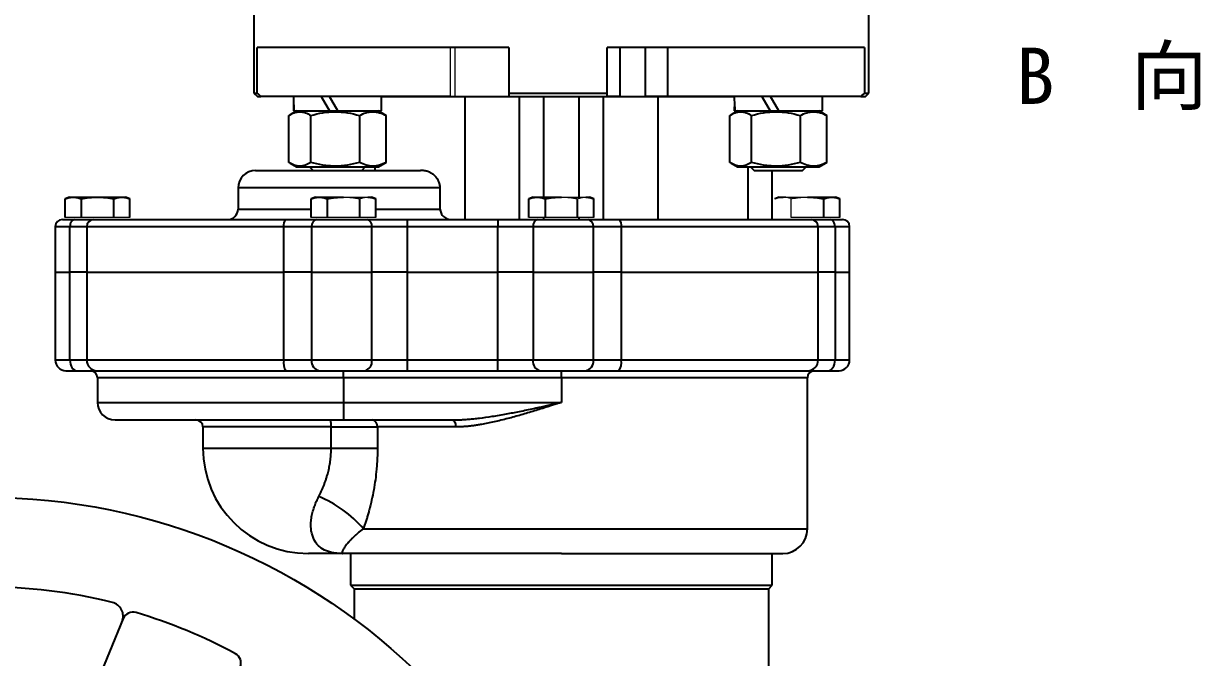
# Model space of a CAD drawing. Header units: millimetres. Extents: x 2136 to 4572, y 748 to 2471.
# Drawn here: x 3629.2 to 3964.1, y 1881.9 to 2062.3 of the extents above; entities that cross this region are included whole.
import ezdxf

# ---------------------------------------------------------------- set-up
doc = ezdxf.new("R2010")
doc.units = ezdxf.units.MM
doc.layers.add('AM_5', color=3, linetype='Continuous', lineweight=25)
doc.layers.add('文字', color=7, linetype='Continuous', lineweight=13)
doc.styles.add('SLDTEXTSTYLE1', font='txt.shx', dxfattribs={"width": 0.7, "bigfont": 'gbcbig.shx'})
doc.styles.add('STYLE1', font='txt.shx', dxfattribs={"width": 0.8, "height": 3, "bigfont": 'hzdx.shx'})
doc.dimstyles.new('SLDDIMSTYLE12$3', dxfattribs={"dimtxt": 12, "dimasz": 10, "dimexe": 0, "dimexo": 0.0625, "dimgap": 0.875, "dimtad": 1, "dimdec": 1, "dimlfac": 1.8, "dimrnd": 1e-09, "dimzin": 12, "dimdsep": 46, "dimtxsty": 'SLDTEXTSTYLE1', "dimcen": 0.09, "dimdle": 8.16, "dimclrd": 3, "dimclre": 3, "dimadec": 0, "dimazin": 3, "dimtfac": 1, "dimtdec": 1, "dimtofl": 0, "dimtmove": 0, "dimatfit": 3, "dimfxl": 0, "dimfrac": 2, "dimtolj": 1, "dimlwd": 5, "dimlwe": 5, "dimarcsym": 0})

# ---------------------------------------------------------------- blocks, each defined once
blk = doc.blocks.new('*D53')
at = {"layer": 'AM_5', "color": 3, "linetype": 'Continuous', "lineweight": 5, "transparency": 16777216}
blk.add_line((3433.42, 1890.01), (3469.19, 1863.11), dxfattribs=at)
at = {"layer": 'AM_5', "color": 3, "lineweight": 5, "transparency": 16777216}
for p, q in [((3618.14, 1751), (3618.32, 1751)), ((3618.23, 1750.91), (3618.23, 1751.09))]:
    blk.add_line(p, q, dxfattribs=at)
at = {"layer": 'AM_5', "color": 3, "transparency": 16777216}
blk.add_solid([(3470.19, 1864.44), (3468.18, 1861.78), (3477.18, 1857.1)], dxfattribs=at)
at = {"layer": 'Defpoints', "color": 0, "transparency": 16777216}
for p in [(3477.18, 1857.1), (3759.28, 1644.9)]:
    blk.add_point(p, dxfattribs=at)
at = {"layer": 'AM_5', "color": 0, "transparency": 16777216, "insert": (3450.56, 1885.72), "char_height": 12, "attachment_point": 5, "rotation": 323.049, "style": 'SLDTEXTSTYLE1'}
blk.add_mtext('\\A1;∅353', dxfattribs=at)

msp = doc.modelspace()

# ---------------------------------------------------------------- linework, layer by layer
at = {"color": 7, "linetype": 'Continuous', "lineweight": 25}
for p, q in [((3694.728, 2069.497), (3694.728, 2042.497)), ((3869.728, 2042.497), (3869.728, 2069.497)), ((3695.699, 2042.497), (3695.699, 2055.497)), ((3767.228, 2055.497), (3695.699, 2055.497)), ((3767.228, 2055.497), (3767.228, 2042.497)), ((3795.228, 2042.497), (3795.228, 2055.497)), ((3868.432, 2055.497), (3795.228, 2055.497)), ((3798.806, 2055.497), (3798.806, 2041.497)), ((3806.108, 2041.497), (3806.108, 2055.497)), ((3812.476, 2041.497), (3812.476, 2055.497)), ((3868.432, 2055.497), (3868.432, 2042.497)), ((3694.728, 2042.497), (3695.728, 2041.497)), ((3694.728, 2042.497), (3695.699, 2042.497)), ((3695.728, 2041.497), (3696.71, 2041.497)), ((3750.557, 2041.497), (3696.71, 2041.497)), ((3731.059, 2041.497), (3705.959, 2041.497)), ((3713.829, 2041.497), (3716.196, 2037.397)), ((3718.621, 2037.397), (3716.254, 2041.497)), ((3731.059, 2037.397), (3731.059, 2041.497)), ((3754.732, 2041.497), (3754.732, 2006.497)), ((3767.228, 2042.497), (3767.228, 2041.497)), ((3767.228, 2042.497), (3795.228, 2042.497)), ((3767.228, 2041.497), (3795.228, 2041.497)), ((3770.228, 2041.497), (3770.228, 2006.497)), ((3777.228, 2012.897), (3777.228, 2041.497)), ((3787.228, 2041.497), (3787.228, 2012.897)), ((3794.228, 2006.497), (3794.228, 2041.497)), ((3795.228, 2041.497), (3795.228, 2042.497)), ((3798.806, 2041.497), (3795.228, 2041.497)), ((3798.806, 2041.497), (3806.108, 2041.497)), ((3812.476, 2041.497), (3806.108, 2041.497)), ((3809.723, 2006.497), (3809.723, 2041.497)), ((3867.417, 2041.497), (3812.476, 2041.497)), ((3856.496, 2041.497), (3831.396, 2041.497)), ((3839.267, 2041.497), (3841.634, 2037.397)), ((3844.059, 2037.397), (3841.692, 2041.497)), ((3856.496, 2037.397), (3856.496, 2041.497)), ((3867.417, 2041.497), (3868.728, 2041.497)), ((3868.432, 2042.497), (3869.728, 2042.497)), ((3868.728, 2041.497), (3869.728, 2042.497)), ((3704.675, 2022.785), (3704.675, 2036.109)), ((3706.884, 2037.397), (3705.052, 2036.339)), ((3705.959, 2037.397), (3706.184, 2037.397)), ((3706.184, 2037.397), (3731.059, 2037.397)), ((3710.909, 2022.785), (3710.909, 2036.109)), ((3724.743, 2036.109), (3724.743, 2022.785)), ((3731.965, 2036.339), (3730.134, 2037.397)), ((3732.343, 2036.109), (3731.946, 2036.306)), ((3732.343, 2022.785), (3732.343, 2036.109)), ((3830.112, 2022.785), (3830.112, 2036.109)), ((3832.321, 2037.397), (3830.49, 2036.339)), ((3831.396, 2037.397), (3831.622, 2037.397)), ((3831.622, 2037.397), (3856.496, 2037.397)), ((3836.347, 2022.785), (3836.347, 2036.109)), ((3850.181, 2036.109), (3850.181, 2022.785)), ((3857.403, 2036.339), (3855.571, 2037.397)), ((3857.78, 2036.109), (3857.384, 2036.306)), ((3857.78, 2022.785), (3857.78, 2036.109)), ((3731.946, 2022.58), (3732.343, 2022.785)), ((3857.384, 2022.58), (3857.78, 2022.785)), ((3705.055, 2022.553), (3706.884, 2021.497)), ((3706.884, 2021.497), (3718.509, 2021.497)), ((3710.591, 2021.497), (3711.591, 2020.497)), ((3711.591, 2020.497), (3718.509, 2020.497)), ((3718.509, 2021.497), (3730.134, 2021.497)), ((3718.509, 2020.497), (3725.426, 2020.497)), ((3725.426, 2020.497), (3726.426, 2021.497)), ((3729.228, 2020.497), (3729.228, 2021.497)), ((3730.134, 2021.497), (3731.962, 2022.553)), ((3830.493, 2022.553), (3832.321, 2021.497)), ((3832.321, 2021.497), (3843.946, 2021.497)), ((3835.228, 2021.497), (3835.228, 2006.497)), ((3836.029, 2021.497), (3837.029, 2020.497)), ((3837.029, 2020.497), (3843.946, 2020.497)), ((3842.228, 2006.497), (3842.228, 2020.497)), ((3843.946, 2021.497), (3855.571, 2021.497)), ((3843.946, 2020.497), (3850.864, 2020.497)), ((3850.864, 2020.497), (3851.864, 2021.497)), ((3855.571, 2021.497), (3857.4, 2022.553)), ((3642.228, 2012.897), (3640.99, 2012.447)), ((3642.228, 2012.897), (3643.299, 2012.897)), ((3643.299, 2012.897), (3650.228, 2012.897)), ((3650.228, 2012.897), (3657.156, 2012.897)), ((3657.156, 2012.897), (3658.228, 2012.897)), ((3659.465, 2012.447), (3658.228, 2012.897)), ((3690.228, 2015.497), (3690.228, 2009.497)), ((3747.723, 2015.497), (3690.228, 2015.497)), ((3712.228, 2012.897), (3710.99, 2012.447)), ((3712.228, 2012.897), (3713.299, 2012.897)), ((3713.299, 2012.897), (3720.228, 2012.897)), ((3727.156, 2012.897), (3728.228, 2012.897)), ((3729.465, 2012.447), (3728.228, 2012.897)), ((3747.723, 2009.497), (3747.723, 2015.497)), ((3774.228, 2012.897), (3772.99, 2012.447)), ((3774.228, 2012.897), (3775.299, 2012.897)), ((3775.299, 2012.897), (3782.228, 2012.897)), ((3789.156, 2012.897), (3790.228, 2012.897)), ((3791.465, 2012.447), (3790.228, 2012.897)), ((3844.228, 2012.897), (3842.99, 2012.447)), ((3844.228, 2012.897), (3845.299, 2012.897)), ((3852.228, 2012.897), (3859.156, 2012.897)), ((3859.156, 2012.897), (3860.228, 2012.897)), ((3861.465, 2012.447), (3860.228, 2012.897)), ((3640.99, 2007.097), (3640.99, 2012.447)), ((3645.609, 2012.447), (3645.609, 2007.097)), ((3654.846, 2007.097), (3654.846, 2012.447)), ((3659.465, 2007.097), (3659.465, 2012.447)), ((3690.228, 2009.497), (3710.99, 2009.497)), ((3710.99, 2007.097), (3710.99, 2012.447)), ((3715.609, 2012.447), (3715.609, 2007.097)), ((3724.846, 2007.097), (3724.846, 2012.447)), ((3729.465, 2007.097), (3729.465, 2012.447)), ((3729.465, 2009.497), (3747.723, 2009.497)), ((3772.99, 2007.097), (3772.99, 2012.447)), ((3777.609, 2012.447), (3777.609, 2007.097)), ((3786.846, 2007.097), (3786.846, 2012.447)), ((3791.465, 2007.097), (3791.465, 2012.447)), ((3856.846, 2007.097), (3856.846, 2012.447)), ((3861.465, 2007.097), (3861.465, 2012.447)), ((3738.366, 2006.497), (3764.089, 2006.497)), ((3738.366, 2006.497), (3738.366, 2004.497)), ((3764.089, 2006.497), (3764.089, 2004.497)), ((3777.228, 2006.497), (3777.228, 2007.097)), ((3787.228, 2007.097), (3787.228, 2006.497)), ((3638.228, 2004.497), (3638.228, 1991.497)), ((3638.228, 2004.497), (3642.383, 2004.497)), ((3642.383, 2004.497), (3647.186, 2004.497)), ((3642.383, 1991.497), (3642.383, 2004.497)), ((3647.186, 2004.497), (3703.201, 2004.497)), ((3647.186, 2004.497), (3647.186, 1991.497)), ((3703.201, 2004.497), (3711.147, 2004.497)), ((3703.201, 1991.497), (3703.201, 2004.497)), ((3711.147, 2004.497), (3728.289, 2004.497)), ((3711.147, 2004.497), (3711.147, 1991.497)), ((3728.289, 1991.497), (3728.289, 2004.497)), ((3728.289, 2004.497), (3738.366, 2004.497)), ((3738.366, 2004.497), (3738.366, 1991.497)), ((3738.366, 2004.497), (3764.089, 2004.497)), ((3764.089, 2004.497), (3774.166, 2004.497)), ((3764.089, 1991.497), (3764.089, 2004.497)), ((3774.166, 2004.497), (3791.309, 2004.497)), ((3774.166, 2004.497), (3774.166, 1991.497)), ((3791.309, 1991.497), (3791.309, 2004.497)), ((3791.309, 2004.497), (3799.254, 2004.497)), ((3799.254, 2004.497), (3799.254, 1991.497)), ((3799.254, 2004.497), (3855.269, 2004.497)), ((3855.269, 1991.497), (3855.269, 2004.497)), ((3855.269, 2004.497), (3860.072, 2004.497)), ((3860.072, 2004.497), (3860.072, 1991.497)), ((3860.072, 2004.497), (3864.228, 2004.497)), ((3864.228, 1991.497), (3864.228, 2004.497)), ((3638.228, 1991.497), (3638.228, 1966.497)), ((3638.228, 1991.497), (3642.383, 1991.497)), ((3647.186, 1991.497), (3642.383, 1991.497)), ((3642.383, 1966.497), (3642.383, 1991.497)), ((3647.186, 1991.497), (3703.201, 1991.497)), ((3647.186, 1991.497), (3647.186, 1966.497)), ((3711.147, 1991.497), (3703.201, 1991.497)), ((3703.201, 1966.497), (3703.201, 1991.497)), ((3711.147, 1991.497), (3728.289, 1991.497)), ((3711.147, 1991.497), (3711.147, 1966.497)), ((3738.366, 1991.497), (3728.289, 1991.497)), ((3728.289, 1966.497), (3728.289, 1991.497)), ((3738.366, 1991.497), (3764.089, 1991.497)), ((3738.366, 1991.497), (3738.366, 1966.497)), ((3774.166, 1991.497), (3764.089, 1991.497)), ((3764.089, 1966.497), (3764.089, 1991.497)), ((3774.166, 1991.497), (3791.309, 1991.497)), ((3774.166, 1991.497), (3774.166, 1966.497)), ((3799.254, 1991.497), (3791.309, 1991.497)), ((3791.309, 1966.497), (3791.309, 1991.497)), ((3799.254, 1991.497), (3855.269, 1991.497)), ((3799.254, 1991.497), (3799.254, 1966.497)), ((3860.072, 1991.497), (3855.269, 1991.497)), ((3855.269, 1966.497), (3855.269, 1991.497)), ((3860.072, 1991.497), (3864.228, 1991.497)), ((3860.072, 1991.497), (3860.072, 1966.497)), ((3864.228, 1966.497), (3864.228, 1991.497)), ((3642.383, 1966.497), (3638.228, 1966.497)), ((3647.186, 1966.497), (3642.383, 1966.497)), ((3703.201, 1966.497), (3647.186, 1966.497)), ((3711.147, 1966.497), (3703.201, 1966.497)), ((3728.289, 1966.497), (3711.147, 1966.497)), ((3738.366, 1966.497), (3728.289, 1966.497)), ((3738.366, 1966.497), (3738.366, 1963.497)), ((3764.089, 1966.497), (3738.366, 1966.497)), ((3764.089, 1963.497), (3764.089, 1966.497)), ((3774.166, 1966.497), (3764.089, 1966.497)), ((3791.309, 1966.497), (3774.166, 1966.497)), ((3799.254, 1966.497), (3791.309, 1966.497)), ((3855.269, 1966.497), (3799.254, 1966.497)), ((3860.072, 1966.497), (3855.269, 1966.497)), ((3864.228, 1966.497), (3860.072, 1966.497)), ((3650.108, 1963.497), (3703.882, 1963.497)), ((3720.228, 1961.497), (3720.228, 1963.497)), ((3738.366, 1963.497), (3764.089, 1963.497)), ((3782.228, 1961.497), (3782.228, 1963.497)), ((3798.573, 1963.497), (3852.348, 1963.497)), ((3650.228, 1961.497), (3650.228, 1954.497)), ((3720.228, 1961.497), (3650.228, 1961.497)), ((3782.228, 1961.497), (3720.228, 1961.497)), ((3720.228, 1961.497), (3720.228, 1954.497)), ((3782.228, 1961.497), (3782.228, 1954.497)), ((3852.228, 1961.497), (3782.228, 1961.497)), ((3852.228, 1918.497), (3852.228, 1961.497)), ((3650.228, 1954.497), (3720.228, 1954.497)), ((3720.228, 1954.497), (3782.228, 1954.497)), ((3720.228, 1954.497), (3720.228, 1949.497)), ((3720.228, 1949.497), (3751.26, 1949.497)), ((3680.228, 1947.497), (3680.228, 1941.497)), ((3716.701, 1947.497), (3680.228, 1947.497)), ((3716.701, 1947.497), (3729.891, 1947.497)), ((3716.701, 1941.497), (3716.701, 1947.497)), ((3729.891, 1947.497), (3729.891, 1941.497)), ((3752.12, 1947.497), (3729.891, 1947.497)), ((3680.228, 1941.497), (3716.701, 1941.497)), ((3716.701, 1941.497), (3729.891, 1941.497)), ((3725.869, 1918.497), (3852.228, 1918.497)), ((3722.228, 1911.497), (3722.228, 1902.497)), ((3842.228, 1902.497), (3842.228, 1911.497)), ((3722.228, 1902.497), (3723.228, 1901.497)), ((3722.228, 1902.497), (3842.228, 1902.497)), ((3841.228, 1901.497), (3842.228, 1902.497)), ((3723.228, 1901.497), (3723.228, 1892.868)), ((3723.228, 1901.497), (3841.228, 1901.497)), ((3841.228, 1600.497), (3841.228, 1901.497)), ((3657.559, 1892.987), (3633.413, 1834.695))]:
    msp.add_line(p, q, dxfattribs=at)
at = {"color": 144, "linetype": 'Continuous', "lineweight": 18}
for p, q in [((3750.557, 2055.497), (3750.557, 2041.497)), ((3751.979, 2041.497), (3751.979, 2055.497)), ((3767.228, 2041.497), (3754.732, 2041.497)), ((3806.108, 2041.497), (3798.806, 2041.497)), ((3847.609, 2007.097), (3847.609, 2012.447)), ((3645.609, 2007.097), (3640.99, 2007.097)), ((3654.846, 2007.097), (3645.609, 2007.097)), ((3659.465, 2007.097), (3654.846, 2007.097)), ((3715.609, 2007.097), (3710.99, 2007.097)), ((3724.846, 2007.097), (3715.609, 2007.097)), ((3729.465, 2007.097), (3724.846, 2007.097)), ((3777.609, 2007.097), (3772.99, 2007.097)), ((3786.846, 2007.097), (3777.609, 2007.097)), ((3791.465, 2007.097), (3786.846, 2007.097)), ((3856.846, 2007.097), (3847.609, 2007.097)), ((3861.465, 2007.097), (3856.846, 2007.097)), ((3782.228, 1901.497), (3723.228, 1901.497)), ((3841.228, 1901.497), (3782.228, 1901.497))]:
    msp.add_line(p, q, dxfattribs=at)
at = {"linetype": 'ByBlock'}
msp.add_line((3731.059, 2041.497), (3831.396, 2041.497), dxfattribs=at)
at = {"color": 7, "linetype": 'Continuous', "lineweight": 25, "flags": 128}
for points in [[(3696.71, 2041.497), (3696.204, 2041.997), (3695.951, 2042.247), (3695.699, 2042.497)], [(3868.432, 2042.497), (3867.925, 2041.997), (3867.671, 2041.747), (3867.417, 2041.497)], [(3643.69, 2006.497), (3643.435, 2006.459), (3643.19, 2006.345), (3642.964, 2006.16), (3642.766, 2005.911), (3642.603, 2005.608), (3642.483, 2005.262), (3642.408, 2004.887), (3642.383, 2004.497)], [(3860.072, 2004.497), (3860.047, 2004.887), (3859.972, 2005.262), (3859.852, 2005.608), (3859.689, 2005.911), (3859.491, 2006.16), (3859.265, 2006.345), (3859.02, 2006.459), (3858.765, 2006.497)], [(3642.383, 1966.497), (3642.421, 1965.912), (3642.532, 1965.349), (3642.714, 1964.83), (3642.957, 1964.376), (3643.255, 1964.003), (3643.594, 1963.725), (3643.962, 1963.555), (3644.344, 1963.497)], [(3858.111, 1963.497), (3858.493, 1963.555), (3858.861, 1963.725), (3859.2, 1964.003), (3859.498, 1964.376), (3859.741, 1964.83), (3859.923, 1965.349), (3860.034, 1965.912), (3860.072, 1966.497)], [(3751.26, 1949.497), (3751.428, 1949.459), (3751.589, 1949.345), (3751.738, 1949.16), (3751.868, 1948.911), (3751.975, 1948.608), (3752.055, 1948.262), (3752.103, 1947.887), (3752.12, 1947.497)]]:
    msp.add_lwpolyline(points, dxfattribs=at)
at = {"color": 7, "linetype": 'Continuous', "lineweight": 25}
msp.add_circle((3618.228, 1750.997), 176.5, dxfattribs=at)
for centre, radius, start, end in [((3695.228, 2015.497), 5, 90, 180), ((3687.228, 2009.497), 3, 270, 0), ((3640.228, 2004.497), 2, 90, 180), ((3649.16, 2004.523), 1.974, 90.76791, 180.74785), ((3705.744, 2004.971), 2.587, 143.85476, 190.56369), ((3712.942, 2004.711), 1.809, 98.98174, 186.78498), ((3726.537, 2004.771), 1.773, 351.10007, 76.68564), ((3775.918, 2004.771), 1.773, 103.31436, 188.89993), ((3789.513, 2004.711), 1.809, 353.21502, 81.01826), ((3796.711, 2004.971), 2.587, 349.43631, 36.14524), ((3853.295, 2004.523), 1.974, 359.25215, 89.23209), ((3862.228, 2004.497), 2, 0, 90), ((3641.228, 1966.497), 3, 180, 270), ((3650.147, 1966.458), 2.962, 179.25215, 269.23209), ((3707.015, 1965.786), 3.88, 169.43631, 216.14524), ((3713.84, 1966.176), 2.713, 173.21502, 261.01826), ((3725.661, 1966.085), 2.66, 283.31436, 8.89993), ((3776.794, 1966.085), 2.66, 171.10007, 256.68564), ((3788.615, 1966.176), 2.713, 278.98174, 6.78498), ((3795.44, 1965.786), 3.88, 323.85476, 10.56369), ((3852.308, 1966.458), 2.962, 270.76791, 0.74785), ((3861.228, 1966.497), 3, 270, 0), ((3648.228, 1961.497), 2, 0, 90), ((3854.228, 1961.497), 2, 90, 180), ((3655.228, 1954.497), 5, 180, 270), ((3678.228, 1947.497), 2, 0, 90), ((3710.898, 1947.993), 5.824, 355.11352, 14.96419), ((3728.1, 1947.717), 1.804, 352.97857, 80.59017), ((3710.228, 1941.497), 30, 180, 270), ((3700.823, 1897.305), 32.809, 40.23512, 67.87081), ((3845.228, 1918.497), 7, 270, 0), ((3618.228, 1750.997), 151, 76.10722, 103.89278), ((3653.523, 1893.697), 4, 337.5, 76.10722), ((3660.33, 1891.839), 3, 73.3567, 157.5), ((3618.228, 1750.997), 150, 61.6433, 73.3567), ((3688.047, 1880.358), 3, 337.5, 61.6433)]:
    msp.add_arc(centre, radius, start, end, dxfattribs=at)
for centre, start_param, end_param in [((3718.509, 2041.497), 4.712389, 4.9021421), ((3718.509, 2037.397), 4.6179404, 4.712389), ((3843.946, 2041.497), 4.712389, 4.9021421), ((3843.946, 2037.397), 4.6179404, 4.712389)]:
    msp.add_ellipse(centre, major_axis=(0, -21.737), ratio=0.5773503, start_param=start_param, end_param=end_param, dxfattribs=at)
at = {"color": 144, "linetype": 'Continuous', "lineweight": 18}
for points, knots in [([(3750.557, 2041.497), (3750.65, 2041.497), (3750.835, 2041.497), (3751.112, 2041.497), (3751.388, 2041.497), (3751.662, 2041.497), (3751.936, 2041.497), (3752.208, 2041.497), (3752.713, 2041.497), (3753.44, 2041.497), (3754.351, 2041.497), (3755.203, 2041.497), (3755.848, 2041.497), (3756.319, 2041.497), (3756.645, 2041.497), (3756.949, 2041.497), (3757.133, 2041.497), (3757.225, 2041.497)], [0, 0, 0, 0, 0.0352739, 0.0704445, 0.1055541, 0.1406451, 0.1757599, 0.2109411, 0.2462308, 0.373089, 0.5000124, 0.6268706, 0.753794, 0.8154472, 0.8768808, 0.9383226, 1, 1, 1, 1]), ([(3757.225, 2041.497), (3757.329, 2041.497), (3757.536, 2041.497), (3757.859, 2041.497), (3758.188, 2041.497), (3758.526, 2041.497), (3758.873, 2041.497), (3759.227, 2041.497), (3759.59, 2041.497), (3759.961, 2041.497), (3760.44, 2041.497), (3761.037, 2041.497), (3761.76, 2041.497), (3762.507, 2041.497), (3763.275, 2041.497), (3763.804, 2041.497), (3764.07, 2041.497)], [0, 0, 0, 0, 0.0556411, 0.1112161, 0.1667441, 0.2222446, 0.2777366, 0.3332397, 0.3887732, 0.4443562, 0.5000081, 0.6001104, 0.7000481, 0.7999338, 0.8998803, 1, 1, 1, 1]), ([(3764.07, 2041.497), (3764.138, 2041.497), (3764.275, 2041.497), (3764.474, 2041.497), (3764.667, 2041.497), (3764.854, 2041.497), (3765.035, 2041.497), (3765.211, 2041.497), (3765.526, 2041.497), (3765.948, 2041.497), (3766.411, 2041.497), (3766.777, 2041.497), (3766.995, 2041.497), (3767.116, 2041.497), (3767.18, 2041.497), (3767.22, 2041.497), (3767.225, 2041.497), (3767.228, 2041.497)], [0, 0, 0, 0, 0.0353295, 0.0705688, 0.1057551, 0.1409256, 0.1761176, 0.2113684, 0.2467149, 0.3733277, 0.5000109, 0.6266236, 0.7533068, 0.8150669, 0.8766359, 0.9382137, 1, 1, 1, 1]), ([(3720.228, 2012.897), (3720.379, 2012.896), (3720.684, 2012.894), (3721.142, 2012.879), (3721.605, 2012.856), (3722.071, 2012.822), (3722.758, 2012.759), (3723.686, 2012.646), (3724.452, 2012.514), (3724.846, 2012.447)], [0, 0, 0, 0, 0.0978841, 0.1966175, 0.2962417, 0.396797, 0.4983229, 0.7419191, 1, 1, 1, 1]), ([(3720.228, 2012.897), (3720.326, 2012.897), (3720.522, 2012.897), (3720.816, 2012.897), (3721.108, 2012.897), (3721.399, 2012.897), (3721.689, 2012.897), (3721.977, 2012.897), (3722.512, 2012.897), (3723.281, 2012.897), (3724.239, 2012.897), (3725.127, 2012.897), (3725.789, 2012.897), (3726.265, 2012.897), (3726.59, 2012.897), (3726.89, 2012.897), (3727.067, 2012.897), (3727.156, 2012.897)], [0, 0, 0, 0, 0.0352165, 0.0703165, 0.1053474, 0.1403569, 0.1753928, 0.2105026, 0.2457338, 0.3728435, 0.5000139, 0.6271236, 0.7542941, 0.8158371, 0.877132, 0.9384344, 1, 1, 1, 1]), ([(3724.846, 2012.447), (3724.946, 2012.482), (3725.143, 2012.552), (3725.436, 2012.641), (3725.721, 2012.717), (3726.038, 2012.789), (3726.389, 2012.848), (3726.774, 2012.889), (3727.029, 2012.894), (3727.156, 2012.897)], [0, 0, 0, 0, 0.130962, 0.2582817, 0.3820062, 0.5021869, 0.6706289, 0.8365044, 1, 1, 1, 1]), ([(3782.228, 2012.897), (3782.379, 2012.896), (3782.684, 2012.894), (3783.142, 2012.879), (3783.605, 2012.856), (3784.071, 2012.822), (3784.758, 2012.759), (3785.686, 2012.646), (3786.452, 2012.514), (3786.846, 2012.447)], [0, 0, 0, 0, 0.0978841, 0.19661748, 0.29624165, 0.39679704, 0.49832293, 0.74191914, 1, 1, 1, 1]), ([(3782.228, 2012.897), (3782.326, 2012.897), (3782.522, 2012.897), (3782.816, 2012.897), (3783.108, 2012.897), (3783.399, 2012.897), (3783.689, 2012.897), (3783.977, 2012.897), (3784.512, 2012.897), (3785.281, 2012.897), (3786.239, 2012.897), (3787.127, 2012.897), (3787.789, 2012.897), (3788.265, 2012.897), (3788.59, 2012.897), (3788.89, 2012.897), (3789.067, 2012.897), (3789.156, 2012.897)], [0, 0, 0, 0, 0.0352165, 0.0703165, 0.1053474, 0.1403569, 0.1753928, 0.2105026, 0.2457338, 0.3728435, 0.5000139, 0.6271236, 0.7542941, 0.8158371, 0.877132, 0.9384344, 1, 1, 1, 1]), ([(3786.846, 2012.447), (3786.946, 2012.482), (3787.143, 2012.552), (3787.436, 2012.641), (3787.721, 2012.717), (3788.038, 2012.789), (3788.389, 2012.848), (3788.774, 2012.889), (3789.029, 2012.894), (3789.156, 2012.897)], [0, 0, 0, 0, 0.130962, 0.2582817, 0.3820062, 0.5021869, 0.6706289, 0.8365044, 1, 1, 1, 1]), ([(3842.99, 2012.447), (3843.088, 2012.481), (3843.283, 2012.55), (3843.574, 2012.639), (3843.86, 2012.716), (3844.179, 2012.788), (3844.531, 2012.848), (3844.916, 2012.889), (3845.171, 2012.894), (3845.299, 2012.897)], [0, 0, 0, 0, 0.128981, 0.2552105, 0.3793582, 0.5021855, 0.6697422, 0.8346748, 1, 1, 1, 1]), ([(3845.299, 2012.897), (3845.349, 2012.897), (3845.449, 2012.897), (3845.611, 2012.897), (3845.78, 2012.897), (3845.958, 2012.897), (3846.145, 2012.897), (3846.34, 2012.897), (3846.721, 2012.897), (3847.328, 2012.897), (3848.216, 2012.897), (3849.174, 2012.897), (3850.012, 2012.897), (3850.693, 2012.897), (3851.201, 2012.897), (3851.713, 2012.897), (3852.056, 2012.897), (3852.228, 2012.897)], [0, 0, 0, 0, 0.0352165, 0.0703165, 0.1053474, 0.1403569, 0.1753928, 0.2105026, 0.2457338, 0.3728435, 0.5000139, 0.6271236, 0.7542941, 0.8158371, 0.877132, 0.9384344, 1, 1, 1, 1]), ([(3847.609, 2012.447), (3847.51, 2012.481), (3847.316, 2012.55), (3847.025, 2012.639), (3846.739, 2012.716), (3846.42, 2012.788), (3846.069, 2012.848), (3845.684, 2012.889), (3845.428, 2012.894), (3845.299, 2012.897)], [0, 0, 0, 0, 0.128981, 0.2552105, 0.3793582, 0.5021855, 0.6697422, 0.8346748, 1, 1, 1, 1]), ([(3847.609, 2012.447), (3847.808, 2012.482), (3848.202, 2012.551), (3848.787, 2012.641), (3849.357, 2012.717), (3849.992, 2012.789), (3850.693, 2012.848), (3851.464, 2012.889), (3851.974, 2012.894), (3852.228, 2012.897)], [0, 0, 0, 0, 0.1309248, 0.2582092, 0.3819003, 0.5020495, 0.6705391, 0.8364603, 1, 1, 1, 1])]:
    msp.add_open_spline(points, degree=3, knots=knots, dxfattribs=at)
at = {"color": 7, "linetype": 'Continuous', "lineweight": 25}
for points, knots in [([(3704.675, 2036.109), (3705.184, 2036.435), (3705.696, 2036.704), (3706.732, 2037.077), (3707.256, 2037.18), (3708.051, 2037.181), (3708.317, 2037.156), (3708.844, 2037.058), (3709.106, 2036.986), (3709.886, 2036.705), (3710.4, 2036.436), (3710.909, 2036.109)], [0, 0, 0, 0, 0.25, 0.25, 0.5, 0.5, 0.625, 0.625, 0.75, 0.75, 1, 1, 1, 1]), ([(3710.909, 2036.109), (3712.039, 2036.435), (3713.176, 2036.704), (3715.475, 2037.077), (3716.637, 2037.18), (3718.401, 2037.181), (3718.992, 2037.156), (3720.161, 2037.058), (3720.741, 2036.986), (3722.472, 2036.705), (3723.612, 2036.436), (3724.743, 2036.109)], [0, 0, 0, 0, 0.25, 0.25, 0.5, 0.5, 0.625, 0.625, 0.75, 0.75, 1, 1, 1, 1]), ([(3724.743, 2036.109), (3725.364, 2036.435), (3725.989, 2036.704), (3727.251, 2037.077), (3727.89, 2037.18), (3728.859, 2037.181), (3729.183, 2037.156), (3729.825, 2037.058), (3730.144, 2036.986), (3731.095, 2036.705), (3731.721, 2036.436), (3732.343, 2036.109)], [0, 0, 0, 0, 0.25, 0.25, 0.5, 0.5, 0.625, 0.625, 0.75, 0.75, 1, 1, 1, 1]), ([(3830.112, 2036.109), (3830.621, 2036.435), (3831.134, 2036.704), (3832.17, 2037.077), (3832.694, 2037.18), (3833.489, 2037.181), (3833.755, 2037.156), (3834.282, 2037.058), (3834.543, 2036.986), (3835.324, 2036.705), (3835.837, 2036.436), (3836.347, 2036.109)], [0, 0, 0, 0, 0.25, 0.25, 0.5, 0.5, 0.625, 0.625, 0.75, 0.75, 1, 1, 1, 1]), ([(3836.347, 2036.109), (3837.477, 2036.435), (3838.614, 2036.704), (3840.913, 2037.077), (3842.075, 2037.18), (3843.839, 2037.181), (3844.43, 2037.156), (3845.599, 2037.058), (3846.179, 2036.986), (3847.91, 2036.705), (3849.05, 2036.436), (3850.181, 2036.109)], [0, 0, 0, 0, 0.25, 0.25, 0.5, 0.5, 0.625, 0.625, 0.75, 0.75, 1, 1, 1, 1]), ([(3850.181, 2036.109), (3850.802, 2036.435), (3851.426, 2036.704), (3852.689, 2037.077), (3853.327, 2037.18), (3854.297, 2037.181), (3854.621, 2037.156), (3855.263, 2037.058), (3855.582, 2036.986), (3856.533, 2036.705), (3857.159, 2036.436), (3857.78, 2036.109)], [0, 0, 0, 0, 0.25, 0.25, 0.5, 0.5, 0.625, 0.625, 0.75, 0.75, 1, 1, 1, 1]), ([(3710.909, 2022.785), (3710.4, 2022.459), (3709.887, 2022.19), (3708.851, 2021.817), (3708.328, 2021.714), (3707.533, 2021.713), (3707.267, 2021.738), (3706.74, 2021.836), (3706.478, 2021.908), (3705.698, 2022.189), (3705.184, 2022.458), (3704.675, 2022.785)], [0, 0, 0, 0, 0.25, 0.25, 0.5, 0.5, 0.625, 0.625, 0.75, 0.75, 1, 1, 1, 1]), ([(3724.743, 2022.785), (3723.614, 2022.459), (3722.476, 2022.19), (3720.177, 2021.817), (3719.016, 2021.714), (3717.251, 2021.713), (3716.66, 2021.738), (3715.492, 2021.836), (3714.911, 2021.908), (3713.18, 2022.189), (3712.04, 2022.458), (3710.909, 2022.785)], [0, 0, 0, 0, 0.25, 0.25, 0.5, 0.5, 0.625, 0.625, 0.75, 0.75, 1, 1, 1, 1]), ([(3732.343, 2022.785), (3731.722, 2022.459), (3731.097, 2022.19), (3729.834, 2021.817), (3729.196, 2021.714), (3728.227, 2021.713), (3727.903, 2021.738), (3727.26, 2021.836), (3726.942, 2021.908), (3725.991, 2022.189), (3725.364, 2022.458), (3724.743, 2022.785)], [0, 0, 0, 0, 0.25, 0.25, 0.5, 0.5, 0.625, 0.625, 0.75, 0.75, 1, 1, 1, 1]), ([(3836.347, 2022.785), (3835.838, 2022.459), (3835.325, 2022.19), (3834.289, 2021.817), (3833.766, 2021.714), (3832.971, 2021.713), (3832.704, 2021.738), (3832.178, 2021.836), (3831.916, 2021.908), (3831.136, 2022.189), (3830.622, 2022.458), (3830.112, 2022.785)], [0, 0, 0, 0, 0.25, 0.25, 0.5, 0.5, 0.625, 0.625, 0.75, 0.75, 1, 1, 1, 1]), ([(3850.181, 2022.785), (3849.052, 2022.459), (3847.914, 2022.19), (3845.615, 2021.817), (3844.453, 2021.714), (3842.689, 2021.713), (3842.098, 2021.738), (3840.93, 2021.836), (3840.349, 2021.908), (3838.618, 2022.189), (3837.478, 2022.458), (3836.347, 2022.785)], [0, 0, 0, 0, 0.25, 0.25, 0.5, 0.5, 0.625, 0.625, 0.75, 0.75, 1, 1, 1, 1]), ([(3857.78, 2022.785), (3857.16, 2022.459), (3856.535, 2022.19), (3855.272, 2021.817), (3854.634, 2021.714), (3853.665, 2021.713), (3853.34, 2021.738), (3852.698, 2021.836), (3852.38, 2021.908), (3851.429, 2022.189), (3850.802, 2022.458), (3850.181, 2022.785)], [0, 0, 0, 0, 0.25, 0.25, 0.5, 0.5, 0.625, 0.625, 0.75, 0.75, 1, 1, 1, 1]), ([(3695.228, 2020.497), (3695.229, 2020.497), (3695.23, 2020.497), (3695.247, 2020.497), (3695.272, 2020.497), (3695.308, 2020.497), (3695.355, 2020.497), (3695.411, 2020.497), (3695.478, 2020.497), (3695.556, 2020.497), (3695.753, 2020.497), (3696.163, 2020.497), (3696.957, 2020.497), (3697.991, 2020.497), (3699.276, 2020.497), (3700.788, 2020.497), (3702.519, 2020.497), (3704.436, 2020.497), (3706.509, 2020.497), (3708.708, 2020.497), (3710.979, 2020.497), (3713.308, 2020.497), (3715.182, 2020.497), (3716.581, 2020.497), (3717.488, 2020.497), (3718.398, 2020.497), (3719.312, 2020.497), (3719.922, 2020.497), (3720.228, 2020.497)], [0, 0, 0, 0, 0.0129698, 0.0259215, 0.0388604, 0.0517919, 0.0647214, 0.0776543, 0.0905959, 0.1035516, 0.1165267, 0.1782609, 0.2400085, 0.3043159, 0.3686369, 0.4343127, 0.5000022, 0.5656781, 0.6313676, 0.6956751, 0.759996, 0.8217302, 0.8834778, 0.9068114, 0.9300991, 0.9533722, 0.9766621, 1, 1, 1, 1]), ([(3720.228, 2020.497), (3720.382, 2020.497), (3720.69, 2020.497), (3721.153, 2020.497), (3721.615, 2020.497), (3722.077, 2020.497), (3722.538, 2020.497), (3722.998, 2020.497), (3723.855, 2020.497), (3725.102, 2020.497), (3726.733, 2020.497), (3728.345, 2020.497), (3730.467, 2020.497), (3733.015, 2020.497), (3735.364, 2020.497), (3737.092, 2020.497), (3738.298, 2020.497), (3739.415, 2020.497), (3740.265, 2020.497), (3740.895, 2020.497), (3741.34, 2020.497), (3741.764, 2020.497), (3742.027, 2020.497), (3742.159, 2020.497)], [0, 0, 0, 0, 0.01731288, 0.03461175, 0.05190252, 0.06919114, 0.08648355, 0.10378567, 0.12110343, 0.18328897, 0.24549468, 0.30883392, 0.37219283, 0.50000176, 0.62781068, 0.69114991, 0.75450883, 0.81669437, 0.87890008, 0.90918724, 0.93944506, 0.96970538, 1, 1, 1, 1]), ([(3747.723, 2015.497), (3747.723, 2015.847), (3747.683, 2016.19), (3747.529, 2016.863), (3747.412, 2017.195), (3747.112, 2017.819), (3746.93, 2018.112), (3746.502, 2018.663), (3746.261, 2018.913), (3745.736, 2019.361), (3745.447, 2019.562), (3744.845, 2019.903), (3744.53, 2020.044), (3743.874, 2020.272), (3743.535, 2020.357), (3742.853, 2020.469), (3742.508, 2020.497), (3742.159, 2020.497)], [0, 0, 0, 0, 0.125, 0.125, 0.25, 0.25, 0.375, 0.375, 0.5, 0.5, 0.625, 0.625, 0.75, 0.75, 0.875, 0.875, 1, 1, 1, 1]), ([(3640.99, 2012.447), (3641.372, 2012.586), (3641.755, 2012.699), (3642.524, 2012.855), (3642.911, 2012.897), (3643.299, 2012.897)], [0, 0, 0, 0, 0.5, 0.5, 1, 1, 1, 1]), ([(3643.299, 2012.897), (3643.688, 2012.897), (3644.074, 2012.855), (3644.844, 2012.699), (3645.227, 2012.586), (3645.609, 2012.447)], [0, 0, 0, 0, 0.5, 0.5, 1, 1, 1, 1]), ([(3645.609, 2012.447), (3646.372, 2012.586), (3647.138, 2012.699), (3648.677, 2012.855), (3649.45, 2012.897), (3650.228, 2012.897)], [0, 0, 0, 0, 0.5, 0.5, 1, 1, 1, 1]), ([(3650.228, 2012.897), (3651.005, 2012.897), (3651.778, 2012.855), (3653.317, 2012.699), (3654.083, 2012.586), (3654.846, 2012.447)], [0, 0, 0, 0, 0.5, 0.5, 1, 1, 1, 1]), ([(3654.846, 2012.447), (3655.228, 2012.586), (3655.611, 2012.699), (3656.381, 2012.855), (3656.767, 2012.897), (3657.156, 2012.897)], [0, 0, 0, 0, 0.5, 0.5, 1, 1, 1, 1]), ([(3657.156, 2012.897), (3657.544, 2012.897), (3657.931, 2012.855), (3658.7, 2012.699), (3659.083, 2012.586), (3659.465, 2012.447)], [0, 0, 0, 0, 0.5, 0.5, 1, 1, 1, 1]), ([(3710.99, 2012.447), (3711.372, 2012.586), (3711.755, 2012.699), (3712.524, 2012.855), (3712.911, 2012.897), (3713.299, 2012.897)], [0, 0, 0, 0, 0.5, 0.5, 1, 1, 1, 1]), ([(3713.299, 2012.897), (3713.688, 2012.897), (3714.074, 2012.855), (3714.844, 2012.699), (3715.227, 2012.586), (3715.609, 2012.447)], [0, 0, 0, 0, 0.5, 0.5, 1, 1, 1, 1]), ([(3715.609, 2012.447), (3716.372, 2012.586), (3717.138, 2012.699), (3718.677, 2012.855), (3719.45, 2012.897), (3720.228, 2012.897)], [0, 0, 0, 0, 0.5, 0.5, 1, 1, 1, 1]), ([(3727.156, 2012.897), (3727.544, 2012.897), (3727.931, 2012.855), (3728.7, 2012.699), (3729.083, 2012.586), (3729.465, 2012.447)], [0, 0, 0, 0, 0.5, 0.5, 1, 1, 1, 1]), ([(3772.99, 2012.447), (3773.372, 2012.586), (3773.755, 2012.699), (3774.524, 2012.855), (3774.911, 2012.897), (3775.299, 2012.897)], [0, 0, 0, 0, 0.5, 0.5, 1, 1, 1, 1]), ([(3775.299, 2012.897), (3775.688, 2012.897), (3776.074, 2012.855), (3776.844, 2012.699), (3777.227, 2012.586), (3777.609, 2012.447)], [0, 0, 0, 0, 0.5, 0.5, 1, 1, 1, 1]), ([(3777.609, 2012.447), (3778.372, 2012.586), (3779.138, 2012.699), (3780.677, 2012.855), (3781.45, 2012.897), (3782.228, 2012.897)], [0, 0, 0, 0, 0.5, 0.5, 1, 1, 1, 1]), ([(3789.156, 2012.897), (3789.544, 2012.897), (3789.931, 2012.855), (3790.7, 2012.699), (3791.083, 2012.586), (3791.465, 2012.447)], [0, 0, 0, 0, 0.5, 0.5, 1, 1, 1, 1]), ([(3852.228, 2012.897), (3853.005, 2012.897), (3853.778, 2012.855), (3855.317, 2012.699), (3856.083, 2012.586), (3856.846, 2012.447)], [0, 0, 0, 0, 0.5, 0.5, 1, 1, 1, 1]), ([(3856.846, 2012.447), (3857.228, 2012.586), (3857.611, 2012.699), (3858.381, 2012.855), (3858.767, 2012.897), (3859.156, 2012.897)], [0, 0, 0, 0, 0.5, 0.5, 1, 1, 1, 1]), ([(3859.156, 2012.897), (3859.544, 2012.897), (3859.931, 2012.855), (3860.7, 2012.699), (3861.083, 2012.586), (3861.465, 2012.447)], [0, 0, 0, 0, 0.5, 0.5, 1, 1, 1, 1]), ([(3747.723, 2009.497), (3747.723, 2009.291), (3747.746, 2009.088), (3747.835, 2008.691), (3747.903, 2008.495), (3748.076, 2008.126), (3748.182, 2007.951), (3748.429, 2007.623), (3748.569, 2007.473), (3748.873, 2007.202), (3749.04, 2007.081), (3749.392, 2006.871), (3749.575, 2006.784), (3749.957, 2006.642), (3750.157, 2006.587), (3750.559, 2006.515), (3750.763, 2006.497), (3750.968, 2006.497)], [0, 0, 0, 0, 0.125, 0.125, 0.25, 0.25, 0.375, 0.375, 0.5, 0.5, 0.625, 0.625, 0.75, 0.75, 0.875, 0.875, 1, 1, 1, 1]), ([(3640.228, 2006.497), (3640.228, 2006.497), (3640.23, 2006.497), (3640.244, 2006.497), (3640.267, 2006.497), (3640.299, 2006.497), (3640.34, 2006.497), (3640.391, 2006.497), (3640.501, 2006.497), (3640.718, 2006.497), (3641.117, 2006.497), (3641.621, 2006.497), (3642.125, 2006.497), (3642.571, 2006.497), (3642.923, 2006.497), (3643.294, 2006.497), (3643.558, 2006.497), (3643.69, 2006.497)], [0, 0, 0, 0, 0.03537389, 0.07067137, 0.10592486, 0.14116693, 0.17643016, 0.21174708, 0.24715006, 0.37354937, 0.50000964, 0.62640895, 0.75286922, 0.81472781, 0.87641948, 0.93811874, 1, 1, 1, 1]), ([(3643.69, 2006.497), (3643.786, 2006.497), (3643.976, 2006.497), (3644.255, 2006.497), (3644.528, 2006.497), (3644.795, 2006.497), (3645.056, 2006.497), (3645.311, 2006.497), (3645.77, 2006.497), (3646.4, 2006.497), (3647.141, 2006.497), (3647.792, 2006.497), (3648.253, 2006.497), (3648.573, 2006.497), (3648.786, 2006.497), (3648.975, 2006.497), (3649.081, 2006.497), (3649.134, 2006.497)], [0, 0, 0, 0, 0.0355348, 0.0710273, 0.1064952, 0.1419563, 0.1774283, 0.212929, 0.248476, 0.3742156, 0.5000052, 0.6257448, 0.7515345, 0.8136891, 0.8757548, 0.9378267, 1, 1, 1, 1]), ([(3649.134, 2006.497), (3649.202, 2006.497), (3649.339, 2006.497), (3649.558, 2006.497), (3649.787, 2006.497), (3650.026, 2006.497), (3650.276, 2006.497), (3650.536, 2006.497), (3650.806, 2006.497), (3651.087, 2006.497), (3651.379, 2006.497), (3651.681, 2006.497), (3652.477, 2006.497), (3653.898, 2006.497), (3656.189, 2006.497), (3658.807, 2006.497), (3661.76, 2006.497), (3665.017, 2006.497), (3668.565, 2006.497), (3672.375, 2006.497), (3676.415, 2006.497), (3680.661, 2006.497), (3685.061, 2006.497), (3689.602, 2006.497), (3693.211, 2006.497), (3695.813, 2006.497), (3697.36, 2006.497), (3698.917, 2006.497), (3700.486, 2006.497), (3702.064, 2006.497), (3703.124, 2006.497), (3703.655, 2006.497)], [0, 0, 0, 0, 0.0109905, 0.0219738, 0.0329514, 0.0439251, 0.0548963, 0.0658669, 0.0768384, 0.0878125, 0.0987907, 0.1097749, 0.1207665, 0.1829209, 0.2450819, 0.3084864, 0.3718973, 0.435946, 0.5000009, 0.5640495, 0.6281044, 0.6915089, 0.7549199, 0.8170743, 0.8792353, 0.8993787, 0.9195022, 0.939616, 0.9597302, 0.9798548, 1, 1, 1, 1]), ([(3703.655, 2006.497), (3703.778, 2006.497), (3704.024, 2006.497), (3704.391, 2006.497), (3704.755, 2006.497), (3705.117, 2006.497), (3705.476, 2006.497), (3705.832, 2006.497), (3706.485, 2006.497), (3707.419, 2006.497), (3708.598, 2006.497), (3709.722, 2006.497), (3710.605, 2006.497), (3711.275, 2006.497), (3711.756, 2006.497), (3712.22, 2006.497), (3712.513, 2006.497), (3712.66, 2006.497)], [0, 0, 0, 0, 0.0355348, 0.0710273, 0.1064952, 0.1419563, 0.1774283, 0.212929, 0.248476, 0.3742156, 0.5000052, 0.6257448, 0.7515345, 0.8136891, 0.8757548, 0.9378267, 1, 1, 1, 1]), ([(3712.66, 2006.497), (3712.727, 2006.497), (3712.86, 2006.497), (3713.069, 2006.497), (3713.283, 2006.497), (3713.504, 2006.497), (3713.732, 2006.497), (3713.965, 2006.497), (3714.41, 2006.497), (3715.096, 2006.497), (3716.058, 2006.497), (3717.07, 2006.497), (3717.94, 2006.497), (3718.643, 2006.497), (3719.168, 2006.497), (3719.697, 2006.497), (3720.05, 2006.497), (3720.228, 2006.497)], [0, 0, 0, 0, 0.035381, 0.0706832, 0.1059391, 0.1411812, 0.176442, 0.2117541, 0.2471499, 0.3735492, 0.5000095, 0.6264089, 0.7528692, 0.8147278, 0.8764195, 0.9381187, 1, 1, 1, 1]), ([(3720.228, 2006.497), (3720.329, 2006.497), (3720.532, 2006.497), (3720.836, 2006.497), (3721.139, 2006.497), (3721.442, 2006.497), (3721.743, 2006.497), (3722.248, 2006.497), (3722.951, 2006.497), (3723.833, 2006.497), (3724.684, 2006.497), (3725.403, 2006.497), (3726, 2006.497), (3726.487, 2006.497), (3726.793, 2006.497), (3726.945, 2006.497)], [0, 0, 0, 0, 0.0413722, 0.0826717, 0.1239368, 0.1652058, 0.2065173, 0.2479093, 0.3739257, 0.5000142, 0.6260306, 0.752119, 0.8347813, 0.9173059, 1, 1, 1, 1]), ([(3726.945, 2006.497), (3727.042, 2006.497), (3727.235, 2006.497), (3727.531, 2006.497), (3727.833, 2006.497), (3728.14, 2006.497), (3728.452, 2006.497), (3728.77, 2006.497), (3729.093, 2006.497), (3729.756, 2006.497), (3730.79, 2006.497), (3732.236, 2006.497), (3733.735, 2006.497), (3735.014, 2006.497), (3736.045, 2006.497), (3736.815, 2006.497), (3737.59, 2006.497), (3738.107, 2006.497), (3738.366, 2006.497)], [0, 0, 0, 0, 0.0310406, 0.0620339, 0.0929962, 0.1239437, 0.1548924, 0.1858587, 0.2168587, 0.2479084, 0.373937, 0.500008, 0.6260366, 0.7521075, 0.8141375, 0.8760432, 0.9379542, 1, 1, 1, 1]), ([(3764.089, 2006.497), (3764.219, 2006.497), (3764.478, 2006.497), (3764.866, 2006.497), (3765.253, 2006.497), (3765.639, 2006.497), (3766.025, 2006.497), (3766.409, 2006.497), (3766.793, 2006.497), (3767.567, 2006.497), (3768.719, 2006.497), (3770.218, 2006.497), (3771.665, 2006.497), (3772.812, 2006.497), (3773.687, 2006.497), (3774.317, 2006.497), (3774.928, 2006.497), (3775.316, 2006.497), (3775.51, 2006.497)], [0, 0, 0, 0, 0.0310406, 0.0620339, 0.0929962, 0.1239437, 0.1548924, 0.1858587, 0.2168587, 0.2479084, 0.373937, 0.500008, 0.6260366, 0.7521075, 0.8141375, 0.8760432, 0.9379542, 1, 1, 1, 1]), ([(3775.51, 2006.497), (3775.585, 2006.497), (3775.737, 2006.497), (3775.972, 2006.497), (3776.212, 2006.497), (3776.457, 2006.497), (3776.709, 2006.497), (3777.14, 2006.497), (3777.771, 2006.497), (3778.622, 2006.497), (3779.504, 2006.497), (3780.305, 2006.497), (3781.012, 2006.497), (3781.619, 2006.497), (3782.024, 2006.497), (3782.228, 2006.497)], [0, 0, 0, 0, 0.0413722, 0.0826717, 0.1239368, 0.1652058, 0.2065173, 0.2479093, 0.3739257, 0.5000142, 0.6260306, 0.752119, 0.8347813, 0.9173059, 1, 1, 1, 1]), ([(3782.228, 2006.497), (3782.329, 2006.497), (3782.531, 2006.497), (3782.834, 2006.497), (3783.135, 2006.497), (3783.436, 2006.497), (3783.736, 2006.497), (3784.035, 2006.497), (3784.588, 2006.497), (3785.385, 2006.497), (3786.397, 2006.497), (3787.359, 2006.497), (3788.108, 2006.497), (3788.667, 2006.497), (3789.064, 2006.497), (3789.442, 2006.497), (3789.677, 2006.497), (3789.795, 2006.497)], [0, 0, 0, 0, 0.035381, 0.0706832, 0.1059391, 0.1411812, 0.176442, 0.2117541, 0.2471499, 0.3735492, 0.5000095, 0.6264089, 0.7528692, 0.8147278, 0.8764195, 0.9381187, 1, 1, 1, 1]), ([(3789.795, 2006.497), (3789.878, 2006.497), (3790.045, 2006.497), (3790.303, 2006.497), (3790.567, 2006.497), (3790.837, 2006.497), (3791.112, 2006.497), (3791.394, 2006.497), (3791.925, 2006.497), (3792.733, 2006.497), (3793.857, 2006.497), (3795.036, 2006.497), (3796.056, 2006.497), (3796.889, 2006.497), (3797.518, 2006.497), (3798.155, 2006.497), (3798.585, 2006.497), (3798.8, 2006.497)], [0, 0, 0, 0, 0.0355348, 0.0710273, 0.1064952, 0.1419563, 0.1774283, 0.212929, 0.248476, 0.3742156, 0.5000052, 0.6257448, 0.7515345, 0.8136891, 0.8757548, 0.9378267, 1, 1, 1, 1]), ([(3798.8, 2006.497), (3799.09, 2006.497), (3799.669, 2006.497), (3800.534, 2006.497), (3801.395, 2006.497), (3802.254, 2006.497), (3803.109, 2006.497), (3803.962, 2006.497), (3804.811, 2006.497), (3805.657, 2006.497), (3806.5, 2006.497), (3807.339, 2006.497), (3809.473, 2006.497), (3812.853, 2006.497), (3817.394, 2006.497), (3821.794, 2006.497), (3826.039, 2006.497), (3830.08, 2006.497), (3833.89, 2006.497), (3837.438, 2006.497), (3840.695, 2006.497), (3843.647, 2006.497), (3846.266, 2006.497), (3848.557, 2006.497), (3850.074, 2006.497), (3851.031, 2006.497), (3851.56, 2006.497), (3852.055, 2006.497), (3852.513, 2006.497), (3852.94, 2006.497), (3853.194, 2006.497), (3853.321, 2006.497)], [0, 0, 0, 0, 0.01099053, 0.02197379, 0.03295142, 0.04392506, 0.05489634, 0.06586691, 0.0768384, 0.08781247, 0.09879074, 0.10977487, 0.12076647, 0.18292088, 0.24508187, 0.3084864, 0.37189735, 0.435946, 0.50000088, 0.56404953, 0.62810441, 0.69150893, 0.75491988, 0.81707429, 0.87923528, 0.89937868, 0.91950223, 0.93961602, 0.95973017, 0.9798548, 1, 1, 1, 1]), ([(3853.321, 2006.497), (3853.351, 2006.497), (3853.41, 2006.497), (3853.509, 2006.497), (3853.616, 2006.497), (3853.73, 2006.497), (3853.853, 2006.497), (3853.984, 2006.497), (3854.241, 2006.497), (3854.663, 2006.497), (3855.313, 2006.497), (3856.055, 2006.497), (3856.744, 2006.497), (3857.333, 2006.497), (3857.791, 2006.497), (3858.266, 2006.497), (3858.598, 2006.497), (3858.765, 2006.497)], [0, 0, 0, 0, 0.0355348, 0.0710273, 0.1064952, 0.1419563, 0.1774283, 0.212929, 0.248476, 0.3742156, 0.5000052, 0.6257448, 0.7515345, 0.8136891, 0.8757548, 0.9378267, 1, 1, 1, 1]), ([(3858.765, 2006.497), (3858.841, 2006.497), (3858.992, 2006.497), (3859.212, 2006.497), (3859.426, 2006.497), (3859.632, 2006.497), (3859.833, 2006.497), (3860.026, 2006.497), (3860.372, 2006.497), (3860.834, 2006.497), (3861.338, 2006.497), (3861.737, 2006.497), (3861.974, 2006.497), (3862.106, 2006.497), (3862.176, 2006.497), (3862.219, 2006.497), (3862.225, 2006.497), (3862.228, 2006.497)], [0, 0, 0, 0, 0.035381, 0.0706832, 0.1059391, 0.1411812, 0.176442, 0.2117542, 0.2471499, 0.3735493, 0.5000096, 0.626409, 0.7528693, 0.8147169, 0.8764049, 0.9381078, 1, 1, 1, 1]), ([(3751.26, 1949.497), (3751.461, 1949.498), (3751.87, 1949.499), (3752.492, 1949.513), (3753.133, 1949.533), (3753.792, 1949.563), (3754.469, 1949.602), (3755.164, 1949.649), (3755.877, 1949.705), (3756.608, 1949.77), (3757.357, 1949.844), (3758.124, 1949.928), (3759.853, 1950.131), (3762.692, 1950.531), (3766.483, 1951.182), (3770.443, 1951.946), (3773.416, 1952.566), (3775.63, 1953.041), (3776.978, 1953.334), (3778.539, 1953.677), (3780.313, 1954.07), (3781.566, 1954.35), (3782.228, 1954.497)], [0, 0, 0, 0, 0.0199539, 0.0404578, 0.0615128, 0.0831196, 0.105279, 0.1279918, 0.1512587, 0.1750802, 0.1994571, 0.2243898, 0.2498788, 0.3677378, 0.4999469, 0.6163675, 0.7497501, 0.7861991, 0.8294487, 0.8794986, 0.9363491, 1, 1, 1, 1]), ([(3782.228, 1954.497), (3781.956, 1954.41), (3781.436, 1954.243), (3780.692, 1954.005), (3780.019, 1953.79), (3779.418, 1953.598), (3778.887, 1953.429), (3777.886, 1953.11), (3776.462, 1952.661), (3774.535, 1952.063), (3772.672, 1951.497), (3770.758, 1950.933), (3768.889, 1950.403), (3766.301, 1949.702), (3763.169, 1948.931), (3760.275, 1948.344), (3758.33, 1948.024), (3757.203, 1947.862), (3756.115, 1947.729), (3755.063, 1947.626), (3754.049, 1947.552), (3753.07, 1947.506), (3752.433, 1947.5), (3752.12, 1947.497)], [0, 0, 0, 0, 0.0267307, 0.0511304, 0.073199, 0.0929367, 0.1103434, 0.125419, 0.1915233, 0.2504309, 0.3153356, 0.3751838, 0.4392739, 0.5000601, 0.6314499, 0.7502069, 0.7892104, 0.8270785, 0.8638271, 0.8994736, 0.934037, 0.9675381, 1, 1, 1, 1]), ([(3655.228, 1949.497), (3655.228, 1949.497), (3662.076, 1949.497), (3686.455, 1949.497), (3702.989, 1949.497), (3720.228, 1949.497)], [0, 0, 0, 0, 0.5, 0.5, 1, 1, 1, 1]), ([(3713.182, 1927.697), (3713.251, 1927.829), (3713.387, 1928.093), (3713.588, 1928.497), (3713.784, 1928.904), (3713.976, 1929.317), (3714.163, 1929.734), (3714.344, 1930.156), (3714.521, 1930.583), (3714.692, 1931.014), (3714.858, 1931.45), (3715.017, 1931.891), (3715.171, 1932.335), (3715.319, 1932.784), (3715.46, 1933.237), (3715.594, 1933.695), (3715.752, 1934.264), (3715.926, 1934.947), (3716.105, 1935.749), (3716.263, 1936.556), (3716.397, 1937.369), (3716.507, 1938.187), (3716.593, 1939.01), (3716.655, 1939.836), (3716.693, 1940.666), (3716.698, 1941.22), (3716.701, 1941.497)], [0, 0, 0, 0, 0.033894, 0.0676986, 0.1014163, 0.1350504, 0.1686043, 0.2020821, 0.2354881, 0.268827, 0.3021042, 0.3353253, 0.3684963, 0.4016237, 0.4347143, 0.4677754, 0.5008145, 0.5570196, 0.6129238, 0.6685727, 0.7240149, 0.7793021, 0.8344879, 0.889628, 0.9447795, 1, 1, 1, 1]), ([(3729.891, 1941.497), (3729.89, 1941.273), (3729.889, 1940.826), (3729.878, 1940.155), (3729.861, 1939.485), (3729.838, 1938.816), (3729.807, 1938.147), (3729.77, 1937.479), (3729.726, 1936.811), (3729.676, 1936.144), (3729.553, 1934.704), (3729.303, 1932.5), (3728.838, 1929.567), (3728.254, 1926.683), (3727.697, 1924.429), (3727.238, 1922.772), (3726.918, 1921.682), (3726.582, 1920.606), (3726.234, 1919.542), (3725.991, 1918.846), (3725.869, 1918.497)], [0, 0, 0, 0, 0.0277782, 0.0555387, 0.083288, 0.1110325, 0.1387786, 0.1665327, 0.1943013, 0.2220906, 0.2499072, 0.3745923, 0.4995344, 0.6245157, 0.7498382, 0.799798, 0.8497593, 0.8997569, 0.9498256, 1, 1, 1, 1]), ([(3720.026, 1911.497), (3719.904, 1911.497), (3719.657, 1911.498), (3719.288, 1911.507), (3718.915, 1911.522), (3718.436, 1911.551), (3717.849, 1911.608), (3716.959, 1911.742), (3715.915, 1912.001), (3714.487, 1912.586), (3712.911, 1913.716), (3711.811, 1915.339), (3711.237, 1916.987), (3710.992, 1918.282), (3710.917, 1919.698), (3711.016, 1921.186), (3711.291, 1922.755), (3711.651, 1924.049), (3711.995, 1925.038), (3712.251, 1925.7), (3712.534, 1926.365), (3712.841, 1927.03), (3713.069, 1927.475), (3713.182, 1927.697)], [0, 0, 0, 0, 0.0151513, 0.0307024, 0.0466681, 0.0630608, 0.093416, 0.125844, 0.1880564, 0.2502201, 0.3637827, 0.4999821, 0.561106, 0.6253832, 0.687039, 0.7503418, 0.8125234, 0.8752006, 0.9002562, 0.9252503, 0.9501966, 0.9751087, 1, 1, 1, 1]), ([(3725.869, 1918.497), (3725.771, 1918.424), (3725.575, 1918.28), (3725.294, 1918.066), (3725.023, 1917.855), (3724.763, 1917.648), (3724.513, 1917.445), (3724.274, 1917.246), (3724.045, 1917.051), (3723.826, 1916.861), (3723.616, 1916.675), (3723.416, 1916.494), (3723.224, 1916.317), (3723.041, 1916.145), (3722.867, 1915.977), (3722.7, 1915.814), (3722.541, 1915.655), (3722.39, 1915.502), (3722.056, 1915.157), (3721.592, 1914.65), (3721.078, 1914.033), (3720.672, 1913.496), (3720.241, 1912.864), (3719.907, 1912.25), (3719.779, 1911.827), (3719.799, 1911.611), (3719.872, 1911.53), (3719.953, 1911.501), (3720.002, 1911.498), (3720.026, 1911.497)], [0, 0, 0, 0, 0.0162116, 0.0322387, 0.04808, 0.0637345, 0.0792012, 0.0944793, 0.109568, 0.1244665, 0.1391743, 0.1536908, 0.1680155, 0.1821482, 0.1960884, 0.209836, 0.2233908, 0.2367526, 0.2499214, 0.3147593, 0.3780502, 0.4397746, 0.4999267, 0.6273102, 0.7498906, 0.835189, 0.9165493, 0.9591095, 1, 1, 1, 1]), ([(3720.026, 1911.497), (3719.925, 1911.497), (3719.724, 1911.497), (3719.423, 1911.497), (3719.123, 1911.497), (3718.824, 1911.497), (3718.526, 1911.497), (3718.015, 1911.497), (3717.297, 1911.497), (3716.383, 1911.497), (3715.493, 1911.497), (3714.342, 1911.497), (3713.036, 1911.497), (3711.977, 1911.497), (3711.307, 1911.497), (3710.903, 1911.497), (3710.593, 1911.497), (3710.402, 1911.497), (3710.295, 1911.497), (3710.238, 1911.497), (3710.231, 1911.497), (3710.228, 1911.497)], [0, 0, 0, 0, 0.0194887, 0.0389438, 0.0583831, 0.0778243, 0.0972852, 0.1167835, 0.1785526, 0.2403558, 0.3046292, 0.3689369, 0.5000066, 0.6310763, 0.6953498, 0.7596574, 0.8214265, 0.8832297, 0.9221614, 0.9610375, 1, 1, 1, 1]), ([(3782.228, 1911.497), (3781.958, 1911.497), (3781.418, 1911.497), (3780.61, 1911.497), (3779.802, 1911.497), (3778.995, 1911.497), (3778.189, 1911.497), (3777.383, 1911.497), (3776.579, 1911.497), (3775.775, 1911.497), (3774.973, 1911.497), (3774.171, 1911.497), (3773.37, 1911.497), (3772.57, 1911.497), (3770.226, 1911.497), (3766.368, 1911.497), (3761.043, 1911.497), (3755.825, 1911.497), (3750.739, 1911.497), (3745.884, 1911.497), (3741.31, 1911.497), (3737.079, 1911.497), (3733.252, 1911.497), (3729.848, 1911.497), (3726.924, 1911.497), (3724.463, 1911.497), (3722.955, 1911.497), (3722.078, 1911.497), (3721.648, 1911.497), (3721.253, 1911.497), (3720.892, 1911.497), (3720.567, 1911.497), (3720.274, 1911.497), (3720.109, 1911.497), (3720.026, 1911.497)], [0, 0, 0, 0, 0.0091061, 0.018204, 0.0272953, 0.0363814, 0.0454638, 0.054544, 0.0636236, 0.072704, 0.0817866, 0.0908731, 0.099965, 0.1090636, 0.1181705, 0.180079, 0.2419933, 0.3059535, 0.3699195, 0.4349573, 0.500001, 0.5650388, 0.6300824, 0.6940427, 0.7580087, 0.8199172, 0.8818314, 0.8987359, 0.9156167, 0.9324833, 0.9493453, 0.9662123, 0.9830941, 1, 1, 1, 1]), ([(3782.228, 1911.497), (3798.936, 1911.497), (3814.961, 1911.497), (3838.59, 1911.497), (3845.228, 1911.497), (3845.228, 1911.497)], [0, 0, 0, 0, 0.5, 0.5, 1, 1, 1, 1])]:
    msp.add_open_spline(points, degree=3, knots=knots, dxfattribs=at)
for points in [[(3641.228, 1963.497), (3641.228, 1963.497), (3642.365, 1963.497), (3644.344, 1963.497)], [(3644.344, 1963.497), (3647.225, 1963.497), (3649.243, 1963.497), (3650.108, 1963.497)], [(3703.882, 1963.497), (3707.59, 1963.497), (3710.928, 1963.497), (3713.417, 1963.497)], [(3713.417, 1963.497), (3715.126, 1963.497), (3717.612, 1963.497), (3720.228, 1963.497)], [(3720.228, 1963.497), (3722.463, 1963.497), (3724.618, 1963.497), (3726.274, 1963.497)], [(3726.274, 1963.497), (3729.585, 1963.497), (3733.896, 1963.497), (3738.366, 1963.497)], [(3764.089, 1963.497), (3768.559, 1963.497), (3772.87, 1963.497), (3776.181, 1963.497)], [(3776.181, 1963.497), (3777.837, 1963.497), (3779.992, 1963.497), (3782.228, 1963.497)], [(3782.228, 1963.497), (3784.843, 1963.497), (3787.329, 1963.497), (3789.038, 1963.497)], [(3789.038, 1963.497), (3791.527, 1963.497), (3794.866, 1963.497), (3798.573, 1963.497)], [(3852.348, 1963.497), (3853.212, 1963.497), (3855.23, 1963.497), (3858.111, 1963.497)], [(3858.111, 1963.497), (3860.09, 1963.497), (3861.228, 1963.497), (3861.228, 1963.497)]]:
    msp.add_open_spline(points, degree=3, dxfattribs=at)

# ---------------------------------------------------------------- texts
at = {"layer": '文字', "insert": (3938.846, 2046.538), "char_height": 16, "width": 240, "attachment_point": 5, "style": 'STYLE1'}
msp.add_mtext('\\pt176;{\\fSimSun|b0|i0|c134|p2;\\W1;B  向}', dxfattribs=at)

# ---------------------------------------------------------------- dimensions: what is measured, and where the dimension line sits
at = {"layer": 'AM_5'}
dim = msp.add_diameter_dim_2p(p1=(3759.278, 1644.897), p2=(3477.178, 1857.097), dimstyle='SLDDIMSTYLE12$3', override={"dimlfac": 1}, dxfattribs=at)
dim.commit()
dim.dimension.update_dxf_attribs({"geometry": '*D53', "text_midpoint": (3446.431, 1880.225), "dimtype": 163})

doc.saveas('drawing.dxf')
